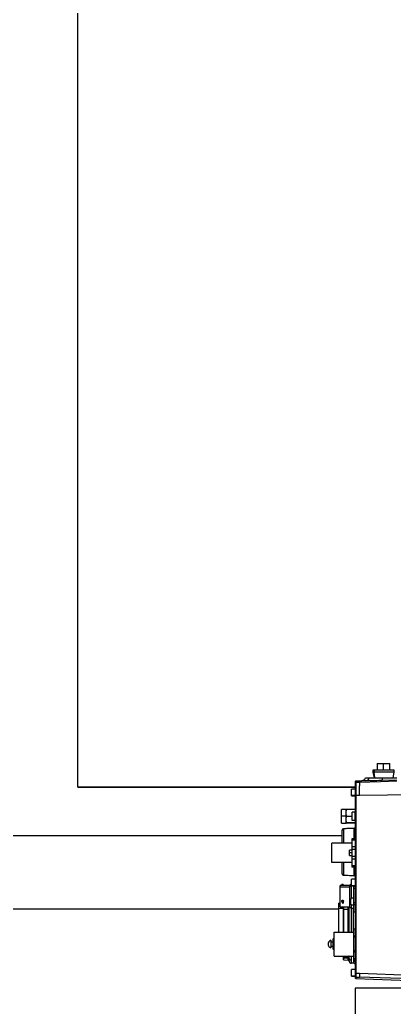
# Model space of a CAD drawing. Header units: millimetres. Extents: x 126 to 938, y 244 to 707.
# Drawn here: x 745.2 to 764.7, y 291.7 to 343.2 of the extents above; entities that cross this region are included whole.
import ezdxf

# ---------------------------------------------------------------- set-up
doc = ezdxf.new("R2010")
doc.units = ezdxf.units.MM

msp = doc.modelspace()

# ---------------------------------------------------------------- linework, layer by layer
at = {"color": 7, "linetype": 'Continuous', "lineweight": 25}
for p, q in [((748.22, 303.213), (748.22, 353.213)), ((748.22, 303.213), (748.22, 353.213)), ((763.798, 304.435), (763.798, 304.085)), ((763.798, 304.435), (764.13, 304.435)), ((764.13, 304.085), (764.13, 304.435)), ((764.13, 304.435), (764.462, 304.435)), ((764.462, 304.085), (764.462, 304.435)), ((763.58, 304.085), (763.58, 303.985)), ((763.633, 304.085), (763.58, 304.085)), ((763.58, 303.985), (763.635, 303.685)), ((763.633, 303.985), (763.58, 303.985)), ((763.633, 304.085), (763.633, 303.985)), ((764.68, 304.085), (763.633, 304.085)), ((764.68, 303.985), (763.633, 303.985)), ((763.682, 303.685), (763.633, 303.985)), ((764.625, 303.685), (764.68, 303.985)), ((764.68, 303.985), (764.68, 304.085)), ((762.67, 303.44), (762.67, 303.509)), ((762.67, 302.775), (762.67, 303.44)), ((762.694, 303.534), (762.978, 303.544)), ((762.694, 303.534), (762.694, 303.465)), ((762.694, 303.465), (762.694, 302.785)), ((762.88, 303.471), (762.88, 303.267)), ((763.194, 303.685), (763.384, 303.685)), ((763.384, 303.685), (764.067, 303.685)), ((764.807, 303.576), (764.058, 303.551)), ((764.067, 303.685), (764.816, 303.685)), ((762.67, 303.213), (748.22, 303.213)), ((748.22, 303.213), (762.67, 303.213)), ((762.67, 303.11), (762.47, 303.11)), ((762.47, 302.767), (762.47, 303.11)), ((762.88, 303.156), (762.88, 303.267)), ((762.88, 302.787), (762.88, 303.156)), ((762.67, 302.767), (762.47, 302.767)), ((762.47, 302.76), (762.47, 302.767)), ((762.47, 302.76), (762.67, 302.76)), ((762.67, 293.513), (762.67, 302.775)), ((762.694, 302.785), (762.694, 293.513)), ((762.17, 302.038), (761.945, 302.038)), ((761.945, 301.688), (761.945, 302.038)), ((762.185, 302.041), (762.17, 301.868)), ((762.17, 302.038), (762.185, 302.041)), ((762.17, 302.038), (762.17, 301.868)), ((762.17, 301.868), (762.17, 301.688)), ((762.17, 301.868), (762.185, 301.695)), ((762.656, 302.041), (762.185, 302.041)), ((762.495, 301.464), (762.495, 301.912)), ((762.645, 301.912), (762.495, 301.912)), ((762.661, 301.913), (762.645, 301.912)), ((762.645, 301.688), (762.645, 301.912)), ((762.656, 302.041), (762.666, 301.916)), ((762.67, 302.038), (762.656, 302.041)), ((762.661, 301.688), (762.661, 301.913)), ((762.17, 301.688), (761.945, 301.688)), ((761.945, 301.338), (761.945, 301.688)), ((761.945, 301.338), (762.17, 301.338)), ((762.185, 301.695), (762.17, 301.518)), ((762.17, 301.688), (762.17, 301.518)), ((762.17, 301.518), (762.185, 301.342)), ((762.17, 301.518), (762.17, 301.338)), ((762.185, 301.342), (762.17, 301.338)), ((762.17, 301.338), (762.185, 301.335)), ((762.185, 301.695), (762.495, 301.695)), ((762.656, 301.342), (762.185, 301.342)), ((762.656, 301.335), (762.185, 301.335)), ((762.645, 301.464), (762.495, 301.464)), ((762.645, 301.688), (762.661, 301.688)), ((762.645, 301.464), (762.645, 301.688)), ((762.645, 301.464), (762.661, 301.464)), ((762.666, 301.461), (762.656, 301.342)), ((762.656, 301.342), (762.67, 301.338)), ((762.67, 301.338), (762.656, 301.335)), ((762.661, 301.688), (762.67, 301.688)), ((762.661, 301.464), (762.661, 301.688)), ((761.97, 300.288), (761.97, 300.966)), ((762.603, 301.067), (762.042, 301.041)), ((762.043, 301.037), (762.043, 300.288)), ((762.599, 301.066), (762.598, 301.066)), ((762.598, 300.521), (762.598, 301.062)), ((761.97, 300.673), (700.26, 300.673)), ((762.67, 300.521), (762.475, 300.521)), ((762.475, 300.521), (762.475, 300.449)), ((762.67, 300.449), (762.475, 300.449)), ((762.475, 300.449), (762.475, 300.103)), ((761.433, 299.278), (761.433, 300.288)), ((762.475, 300.288), (761.433, 300.288)), ((762.475, 299.921), (762.35, 299.921)), ((762.35, 299.783), (762.35, 299.921)), ((762.475, 299.783), (762.35, 299.783)), ((762.35, 299.646), (762.35, 299.783)), ((762.67, 300.103), (762.475, 300.103)), ((762.475, 300.103), (762.475, 299.975)), ((762.475, 299.975), (762.67, 299.975)), ((762.475, 299.975), (762.475, 299.591)), ((762.475, 299.278), (761.433, 299.278)), ((761.97, 298.7), (761.97, 299.278)), ((762.043, 299.278), (762.043, 298.629)), ((762.35, 299.646), (762.475, 299.646)), ((762.67, 299.591), (762.475, 299.591)), ((762.475, 299.591), (762.475, 299.463)), ((762.67, 299.463), (762.475, 299.463)), ((762.475, 299.463), (762.475, 299.117)), ((762.67, 299.117), (762.475, 299.117)), ((762.475, 299.117), (762.475, 299.046)), ((762.67, 299.046), (762.475, 299.046)), ((762.598, 298.604), (762.598, 299.046)), ((762.042, 298.625), (762.603, 298.599)), ((762.67, 298.41), (762.47, 298.41)), ((762.47, 298.067), (762.47, 298.41)), ((761.952, 298.09), (761.865, 298.09)), ((761.865, 298.021), (761.865, 298.09)), ((761.865, 296.983), (761.865, 298.021)), ((761.865, 298.021), (762.359, 298.021)), ((761.955, 298.14), (761.951, 298.09)), ((762.036, 298.14), (761.955, 298.14)), ((761.957, 298.09), (761.961, 298.14)), ((762.002, 298.083), (762.006, 298.134)), ((762.031, 298.082), (762.026, 298.138)), ((762.04, 298.09), (762.035, 298.14)), ((762.359, 298.09), (762.037, 298.09)), ((762.441, 298.172), (762.359, 298.09)), ((762.359, 298.021), (762.441, 298.093)), ((762.359, 298.09), (762.359, 298.021)), ((762.359, 298.021), (762.359, 296.983)), ((762.47, 298.172), (762.441, 298.172)), ((762.441, 298.172), (762.441, 298.093)), ((762.441, 298.093), (762.441, 297.427)), ((762.67, 298.067), (762.47, 298.067)), ((762.47, 298.06), (762.47, 298.067)), ((762.47, 298.06), (762.67, 298.06)), ((762.58, 298.026), (762.58, 298.06)), ((762.67, 298.026), (762.58, 298.026)), ((762.58, 297.922), (762.58, 298.026)), ((762.67, 297.922), (762.58, 297.922)), ((762.58, 297.182), (762.58, 297.922)), ((761.951, 297.28), (761.955, 297.258)), ((761.951, 297.269), (761.955, 297.247)), ((761.951, 297.267), (761.956, 297.241)), ((761.955, 297.247), (761.955, 297.258)), ((761.984, 297.195), (761.961, 297.23)), ((761.993, 297.319), (761.998, 297.319)), ((761.993, 297.319), (761.993, 297.291)), ((761.993, 297.291), (761.998, 297.291)), ((761.998, 297.319), (761.998, 297.291)), ((762.026, 297.226), (762.026, 297.195)), ((762.035, 297.244), (762.04, 297.269)), ((762.04, 297.28), (762.036, 297.258)), ((762.04, 297.272), (762.036, 297.249)), ((762.036, 297.258), (762.036, 297.249)), ((762.58, 297.427), (762.441, 297.427)), ((700.26, 296.863), (761.8, 296.863)), ((761.865, 297.166), (761.8, 297.166)), ((761.8, 296.891), (761.8, 297.166)), ((761.8, 295.659), (761.8, 296.891)), ((762.045, 296.891), (761.8, 296.891)), ((761.865, 296.983), (762.359, 296.983)), ((761.984, 297.195), (762.026, 297.195)), ((762.026, 297.168), (762.031, 297.194)), ((762.03, 297.194), (762.026, 297.17)), ((762.045, 296.853), (762.045, 296.983)), ((762.045, 296.843), (762.045, 296.85)), ((762.045, 296.843), (762.05, 296.843)), ((762.045, 295.659), (762.045, 296.843)), ((762.05, 296.983), (762.05, 296.848)), ((762.05, 296.848), (762.297, 296.839)), ((762.297, 296.834), (762.05, 296.843)), ((762.05, 296.843), (762.05, 295.659)), ((762.297, 296.96), (762.298, 296.983)), ((762.297, 296.839), (762.297, 296.96)), ((762.297, 295.659), (762.297, 296.834)), ((762.346, 296.983), (762.345, 296.938)), ((762.345, 295.659), (762.345, 296.938)), ((762.359, 296.983), (762.441, 296.902)), ((762.441, 297.066), (762.441, 296.902)), ((762.58, 297.066), (762.441, 297.066)), ((762.441, 296.902), (762.58, 296.902)), ((762.442, 296.902), (762.442, 295.659)), ((762.574, 295.659), (762.574, 296.902)), ((762.67, 297.182), (762.58, 297.182)), ((762.58, 297.075), (762.58, 297.182)), ((762.67, 297.075), (762.58, 297.075)), ((762.58, 296.693), (762.58, 297.075)), ((762.67, 296.693), (762.58, 296.693)), ((762.58, 296.689), (762.58, 296.693)), ((762.67, 296.689), (762.58, 296.689)), ((762.67, 295.805), (762.58, 295.805)), ((762.58, 295.804), (762.58, 295.805)), ((762.67, 295.804), (762.58, 295.804)), ((762.58, 295.453), (762.58, 295.804)), ((761.383, 295.237), (761.383, 294.837)), ((761.383, 295.149), (761.493, 295.149)), ((761.493, 295.287), (761.568, 295.362)), ((761.493, 295.287), (761.493, 294.787)), ((761.568, 295.659), (762.58, 295.659)), ((761.568, 294.414), (761.568, 295.659)), ((762.67, 295.453), (762.58, 295.453)), ((762.58, 295.388), (762.58, 295.453)), ((762.67, 295.388), (762.58, 295.388)), ((762.58, 294.685), (762.58, 295.388)), ((761.383, 294.924), (761.493, 294.924)), ((761.493, 294.787), (761.568, 294.712)), ((762.67, 294.685), (762.58, 294.685)), ((762.58, 294.62), (762.58, 294.685)), ((761.568, 294.414), (762.58, 294.414)), ((762.045, 294.353), (762.045, 294.414)), ((762.045, 294.316), (762.045, 294.353)), ((762.045, 294.213), (762.045, 294.316)), ((762.05, 294.414), (762.05, 294.348)), ((762.05, 294.348), (762.297, 294.339)), ((762.05, 294.348), (762.05, 294.312)), ((762.05, 294.312), (762.297, 294.306)), ((762.05, 294.312), (762.05, 294.208)), ((762.05, 294.208), (762.297, 294.2)), ((762.297, 294.339), (762.297, 294.414)), ((762.297, 294.306), (762.297, 294.339)), ((762.297, 294.2), (762.297, 294.306)), ((762.346, 294.414), (762.345, 294.39)), ((762.345, 294.261), (762.345, 294.39)), ((762.345, 294.144), (762.345, 294.261)), ((762.67, 294.62), (762.58, 294.62)), ((762.58, 294.269), (762.58, 294.62)), ((762.67, 294.269), (762.58, 294.269)), ((762.58, 294.268), (762.58, 294.269)), ((762.58, 294.268), (762.67, 294.268)), ((762.574, 294.04), (762.442, 294.044)), ((762.67, 293.71), (762.47, 293.71)), ((762.47, 293.367), (762.47, 293.71)), ((762.67, 293.367), (762.47, 293.367)), ((762.47, 293.36), (762.47, 293.367)), ((762.47, 293.36), (762.67, 293.36)), ((762.694, 293.513), (762.67, 293.513)), ((762.67, 293.345), (762.67, 293.513)), ((762.67, 293.261), (762.67, 293.345)), ((762.694, 293.513), (762.88, 293.513)), ((762.694, 293.513), (762.694, 293.32)), ((762.694, 293.32), (762.88, 293.313)), ((762.694, 293.32), (762.694, 293.236)), ((762.694, 293.236), (765.446, 293.14)), ((762.88, 293.513), (765.558, 293.422)), ((762.88, 293.513), (762.88, 293.313)), ((765.569, 293.222), (762.88, 293.313)), ((762.66, 292.735), (762.66, 288.925)), ((854.1, 292.735), (762.66, 292.735))]:
    msp.add_line(p, q, dxfattribs=at)
at = {"color": 7, "linetype": 'Continuous', "lineweight": 25, "flags": 128}
for points in [[(762.694, 303.465), (762.799, 303.469), (762.88, 303.471)], [(762.88, 303.471), (763.963, 303.509), (764.814, 303.538)], [(762.694, 302.785), (762.799, 302.786), (762.88, 302.787)], [(762.88, 302.787), (764.329, 302.806), (765.467, 302.82)], [(762.345, 296.938), (762.344, 296.942), (762.342, 296.946), (762.337, 296.95), (762.331, 296.953), (762.324, 296.956), (762.316, 296.958), (762.307, 296.96), (762.297, 296.96)], [(762.345, 294.144), (762.347, 294.125), (762.352, 294.108)]]:
    msp.add_lwpolyline(points, dxfattribs=at)
at = {"color": 7, "linetype": 'Continuous', "lineweight": 25}
for centre, radius, start, end in [((763.184, 303.739), 0.207, 276.8724, 344.7961), ((763.612, 303.65), 0.457, 347.6045, 4.4667), ((762.66, 301.923), 0.01, 271.9956, 359.9859), ((762.66, 301.454), 0.01, 0.0056, 88.0044), ((762.045, 300.966), 0.075, 92.6123, 180.0003), ((762.043, 300.964), 0.0727, 90.2582, 178.3172), ((762.03, 301.037), 0.0129, 0.6418, 20.3086), ((762.597, 301.135), 0.073, 270.4311, 358.4842), ((762.043, 298.702), 0.0727, 181.6828, 269.7418), ((762.045, 298.7), 0.075, 179.9997, 267.3877), ((762.03, 298.629), 0.0129, 339.6914, 359.3582), ((762.597, 298.531), 0.073, 1.5146, 89.5712), ((761.991, 297.255), 0.0356, 86.4645, 175.9656), ((761.985, 297.247), 0.0301, 180.2967, 215.15), ((762, 297.255), 0.0356, 4.0324, 93.5375), ((762.005, 297.249), 0.031, 312.6105, 359.3134), ((762.05, 296.853), 0.005, 179.999, 268.0372), ((762.05, 296.851), 0.00438, 190.8829, 275.8964), ((762.295, 296.789), 0.05, 0.0014, 87.9996), ((762.261, 296.837), 0.0359, 356.0094, 3.9906), ((761.463, 295.037), 0.216, 111.9616, 248.0384), ((762.05, 294.353), 0.005, 180.0161, 268.0372), ((762.05, 294.317), 0.00454, 187.1394, 274.0894), ((762.05, 294.213), 0.005, 179.9819, 268.0372), ((762.295, 294.289), 0.05, 359.9985, 88.0025), ((762.3, 294.26), 0.0453, 7.0837, 94.1512), ((762.295, 294.15), 0.05, 0.0044, 87.9967), ((762.316, 294.387), 0.0292, 5.6505, 66.474), ((762.431, 294.278), 0.0876, 190.8632, 275.9213), ((762.584, 294.099), 0.0876, 10.8672, 95.919), ((762.445, 294.144), 0.1, 241.3625, 268.0063), ((762.57, 293.94), 0.1, 0.0014, 87.9996), ((762.695, 293.345), 0.025, 180.003, 268.0081)]:
    msp.add_arc(centre, radius, start, end, dxfattribs=at)
for points, knots in [([(762.67, 303.509), (762.671, 303.512), (762.672, 303.52), (762.678, 303.528), (762.686, 303.533), (762.692, 303.534), (762.694, 303.534)], [0, 0, 0, 0, 0.270762, 0.562401, 0.789353, 1, 1, 1, 1]), ([(762.694, 303.465), (762.691, 303.465), (762.687, 303.464), (762.681, 303.461), (762.676, 303.456), (762.671, 303.45), (762.671, 303.443), (762.67, 303.44)], [0, 0, 0, 0, 0.246756, 0.375371, 0.507046, 0.754805, 1, 1, 1, 1]), ([(762.978, 303.544), (763.001, 303.546), (763.046, 303.552), (763.106, 303.581), (763.159, 303.625), (763.182, 303.664), (763.194, 303.685)], [0, 0, 0, 0, 0.251971, 0.499717, 0.734128, 1, 1, 1, 1]), ([(763.208, 303.534), (763.172, 303.534), (763.111, 303.533), (763.038, 303.537), (762.996, 303.537), (762.982, 303.542), (762.978, 303.544)], [0, 0, 0, 0, 0.468437, 0.798036, 0.94767, 1, 1, 1, 1]), ([(764.058, 303.551), (763.998, 303.549), (763.878, 303.546), (763.702, 303.541), (763.528, 303.537), (763.364, 303.534), (763.257, 303.534), (763.208, 303.534)], [0, 0, 0, 0, 0.2130806, 0.4230502, 0.6213212, 0.8292483, 1, 1, 1, 1]), ([(762.694, 302.785), (762.693, 302.785), (762.69, 302.784), (762.685, 302.784), (762.681, 302.783), (762.677, 302.782), (762.673, 302.78), (762.671, 302.778), (762.67, 302.776), (762.67, 302.775)], [0, 0, 0, 0, 0.169317, 0.337606, 0.498731, 0.646387, 0.830721, 0.919069, 1, 1, 1, 1]), ([(762.598, 301.062), (762.494, 301.058), (762.309, 301.049), (762.124, 301.041), (762.043, 301.037)], [0, 0, 0, 0, 0.56, 1, 1, 1, 1]), ([(762.598, 301.062), (762.598, 301.064), (762.598, 301.065), (762.599, 301.066), (762.599, 301.066)], [0, 0, 0, 0, 0.933082, 1, 1, 1, 1]), ([(762.67, 301.133), (762.67, 301.131), (762.669, 301.124), (762.665, 301.113), (762.659, 301.101), (762.65, 301.089), (762.639, 301.079), (762.622, 301.07), (762.608, 301.068), (762.599, 301.066)], [0, 0, 0, 0, 0.077814, 0.190263, 0.323708, 0.46457, 0.60519, 0.742654, 1, 1, 1, 1]), ([(762.665, 301.107), (762.664, 301.107), (762.661, 301.106), (762.659, 301.1), (762.654, 301.094), (762.65, 301.087), (762.644, 301.081), (762.638, 301.076), (762.632, 301.073), (762.619, 301.068), (762.608, 301.067), (762.599, 301.066)], [0, 0, 0, 0, 0.030842, 0.107473, 0.206764, 0.31056, 0.410228, 0.503738, 0.59218, 0.67735, 1, 1, 1, 1]), ([(762.043, 298.629), (762.146, 298.624), (762.331, 298.616), (762.516, 298.607), (762.598, 298.604)], [0, 0, 0, 0, 0.560002, 1, 1, 1, 1]), ([(762.599, 298.6), (762.599, 298.6), (762.598, 298.601), (762.598, 298.602), (762.598, 298.604)], [0, 0, 0, 0, 0.066389, 1, 1, 1, 1]), ([(762.599, 298.6), (762.603, 298.599), (762.612, 298.598), (762.623, 298.595), (762.632, 298.59), (762.638, 298.586), (762.644, 298.582), (762.649, 298.578), (762.652, 298.576), (762.654, 298.575)], [0, 0, 0, 0, 0.215511, 0.444296, 0.563569, 0.685034, 0.805729, 0.919725, 1, 1, 1, 1]), ([(762.599, 298.6), (762.608, 298.598), (762.622, 298.596), (762.638, 298.587), (762.65, 298.577), (762.659, 298.566), (762.665, 298.554), (762.669, 298.543), (762.67, 298.536), (762.67, 298.533)], [0, 0, 0, 0, 0.256806, 0.394219, 0.533807, 0.670857, 0.798831, 0.910489, 1, 1, 1, 1]), ([(761.957, 298.09), (761.955, 298.09), (761.954, 298.09), (761.952, 298.09), (761.952, 298.09)], [0, 0, 0, 0, 0.994067, 1, 1, 1, 1]), ([(761.955, 298.14), (761.956, 298.14), (761.958, 298.14), (761.959, 298.14), (761.961, 298.14)], [0, 0, 0, 0, 0.255499, 1, 1, 1, 1]), ([(762.002, 298.083), (761.994, 298.085), (761.979, 298.089), (761.964, 298.09), (761.957, 298.09)], [0, 0, 0, 0, 0.559314, 1, 1, 1, 1]), ([(761.961, 298.14), (761.969, 298.14), (761.985, 298.139), (762, 298.136), (762.006, 298.134)], [0, 0, 0, 0, 0.560777, 1, 1, 1, 1]), ([(762.03, 298.084), (762.03, 298.084), (762.029, 298.083), (762.027, 298.083), (762.024, 298.082), (762.019, 298.082), (762.015, 298.082), (762.01, 298.082), (762.006, 298.082), (762.003, 298.083), (762.002, 298.083)], [0, 0, 0, 0, 0.035263, 0.117453, 0.242583, 0.398641, 0.570739, 0.739893, 0.887447, 1, 1, 1, 1]), ([(762.006, 298.134), (762.007, 298.134), (762.009, 298.134), (762.012, 298.134), (762.015, 298.133), (762.018, 298.133), (762.021, 298.134), (762.023, 298.134), (762.025, 298.134), (762.026, 298.135), (762.026, 298.135)], [0, 0, 0, 0, 0.112634, 0.26046, 0.429822, 0.602243, 0.758796, 0.884143, 0.966281, 1, 1, 1, 1]), ([(762.025, 298.14), (762.028, 298.14), (762.031, 298.14), (762.034, 298.14), (762.035, 298.14)], [0, 0, 0, 0, 0.739628, 1, 1, 1, 1]), ([(762.026, 298.135), (762.026, 298.136), (762.026, 298.138), (762.025, 298.139), (762.025, 298.14)], [0, 0, 0, 0, 0.745405, 1, 1, 1, 1]), ([(761.951, 297.28), (761.952, 297.285), (761.953, 297.295), (761.963, 297.308), (761.976, 297.317), (761.987, 297.318), (761.993, 297.319)], [0, 0, 0, 0, 0.236038, 0.481739, 0.737167, 1, 1, 1, 1]), ([(761.951, 297.269), (761.951, 297.271), (761.951, 297.275), (761.951, 297.279), (761.951, 297.28)], [0, 0, 0, 0, 0.558501, 1, 1, 1, 1]), ([(761.998, 297.319), (762.003, 297.318), (762.014, 297.317), (762.028, 297.308), (762.038, 297.295), (762.039, 297.285), (762.04, 297.28)], [0, 0, 0, 0, 0.262181, 0.518044, 0.763232, 1, 1, 1, 1]), ([(762.03, 297.232), (762.03, 297.227), (762.03, 297.215), (762.03, 297.202), (762.03, 297.194)], [0, 0, 0, 0, 0.392426, 1, 1, 1, 1]), ([(762.04, 297.28), (762.04, 297.279), (762.04, 297.276), (762.04, 297.273), (762.04, 297.272)], [0, 0, 0, 0, 0.561128, 1, 1, 1, 1]), ([(762.441, 297.427), (762.431, 297.398), (762.412, 297.339), (762.404, 297.247), (762.412, 297.154), (762.431, 297.096), (762.441, 297.066)], [0, 0, 0, 0, 0.250215, 0.499815, 0.748409, 1, 1, 1, 1]), ([(761.984, 297.195), (761.988, 297.19), (761.996, 297.18), (762.003, 297.17), (762.006, 297.165)], [0, 0, 0, 0, 0.564465, 1, 1, 1, 1]), ([(762.006, 297.165), (762.007, 297.165), (762.008, 297.163), (762.011, 297.162), (762.015, 297.161), (762.018, 297.161), (762.021, 297.162), (762.024, 297.164), (762.026, 297.167), (762.026, 297.169), (762.026, 297.17)], [0, 0, 0, 0, 0.1204357, 0.2494855, 0.3848073, 0.5211514, 0.6526667, 0.7761938, 0.8907044, 1, 1, 1, 1]), ([(762.026, 297.17), (762.026, 297.174), (762.026, 297.183), (762.026, 297.191), (762.026, 297.195)], [0, 0, 0, 0, 0.5553903, 1, 1, 1, 1]), ([(762.05, 296.847), (762.05, 296.846), (762.05, 296.845), (762.05, 296.844), (762.05, 296.843), (762.05, 296.843)], [0, 0, 0, 0, 0.444497, 0.712526, 1, 1, 1, 1]), ([(762.345, 296.789), (762.345, 296.795), (762.343, 296.807), (762.334, 296.819), (762.324, 296.827), (762.315, 296.831), (762.306, 296.834), (762.3, 296.834), (762.297, 296.834)], [0, 0, 0, 0, 0.228474, 0.482151, 0.614001, 0.744777, 0.873819, 1, 1, 1, 1]), ([(762.345, 296.789), (762.345, 296.796), (762.343, 296.809), (762.335, 296.819), (762.331, 296.824)], [0, 0, 0, 0, 0.481121, 1, 1, 1, 1]), ([(762.441, 294.414), (762.441, 294.392), (762.441, 294.342), (762.44, 294.267), (762.44, 294.215), (762.44, 294.191)], [0, 0, 0, 0, 0.295784, 0.675679, 1, 1, 1, 1]), ([(762.44, 294.191), (762.44, 294.171), (762.44, 294.135), (762.441, 294.09), (762.441, 294.061), (762.442, 294.048), (762.442, 294.044)], [0, 0, 0, 0, 0.409062, 0.725624, 0.928673, 1, 1, 1, 1]), ([(762.574, 294.04), (762.574, 294.043), (762.575, 294.057), (762.575, 294.085), (762.575, 294.131), (762.575, 294.166), (762.575, 294.186)], [0, 0, 0, 0, 0.071059, 0.274045, 0.59069, 1, 1, 1, 1]), ([(762.575, 294.186), (762.575, 294.21), (762.575, 294.263), (762.575, 294.339), (762.575, 294.39), (762.575, 294.414)], [0, 0, 0, 0, 0.317654, 0.689772, 1, 1, 1, 1]), ([(762.352, 294.108), (762.356, 294.099), (762.365, 294.082), (762.388, 294.062), (762.414, 294.049), (762.432, 294.048), (762.441, 294.047)], [0, 0, 0, 0, 0.2565569, 0.5151296, 0.7655663, 1, 1, 1, 1]), ([(762.694, 293.236), (762.691, 293.237), (762.684, 293.238), (762.676, 293.245), (762.671, 293.253), (762.671, 293.259), (762.67, 293.261)], [0, 0, 0, 0, 0.270625, 0.56228, 0.789274, 1, 1, 1, 1])]:
    msp.add_open_spline(points, degree=3, knots=knots, dxfattribs=at)

doc.saveas('drawing.dxf')
